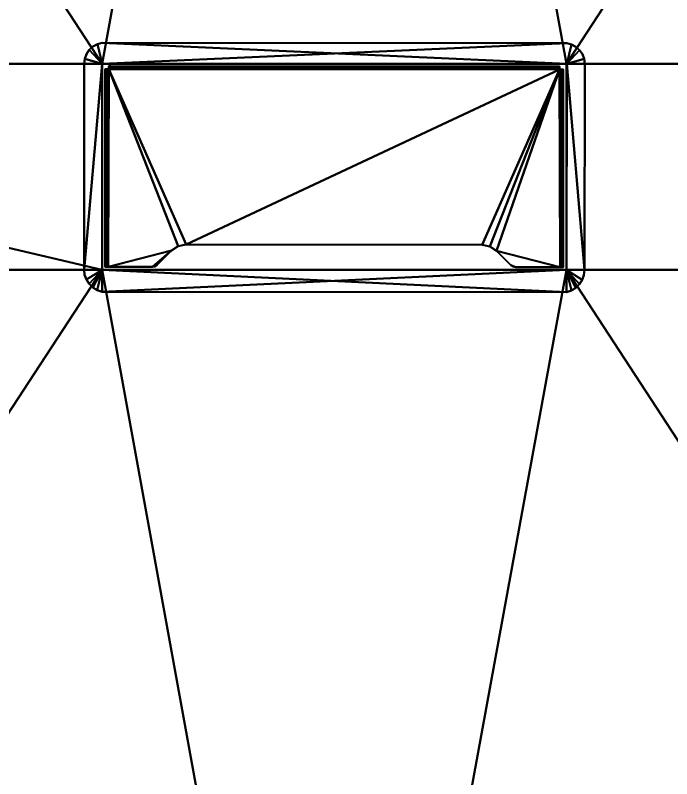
# Model space of a CAD drawing. Header units: millimetres. Extents: x -2000 to 2000, y -800 to 800.
# Drawn here: x -185.1 to 196.6, y -356 to 87.9 of the extents above; entities that cross this region are included whole.
import ezdxf

# ---------------------------------------------------------------- set-up
doc = ezdxf.new("R2010")
doc.units = ezdxf.units.MM
doc.layers.add('I-FURN-PNLS', color=7, linetype='Continuous', lineweight=40)

# ---------------------------------------------------------------- blocks, each defined once
blk = doc.blocks.new('Tapa de caja tomas - Tapa de caja tomas-225420-Vista 1')
at = {"layer": 'I-FURN-PNLS', "color": 250, "true_color": 0x141414}
mesh = blk.add_polyface(dxfattribs=at)
corners = [(72.43, -134.54, 694.06), (72.43, 135.57, 694.06), (71.48, 138.4, 694.06), (69.91, 140.95, 694.06), (67.82, 143.08, 694.06), (65.3, 144.68, 694.06), (62.49, 145.68, 694.06), (59.52, 146.02, 694.06), (-60.28, 146.02, 694.06), (-63.16, 145.68, 694.06), (-65.88, 144.67, 694.06), (-68.29, 143.05, 694.06), (-70.25, 140.91, 694.06), (-71.66, 138.37, 694.06), (-72.43, 135.57, 694.06), (-72.43, -134.54, 694.06), (-71.66, -137.33, 694.06), (-70.25, -139.87, 694.06), (-68.29, -142.01, 694.06), (-65.88, -143.63, 694.06), (-63.16, -144.64, 694.06), (-60.28, -144.98, 694.06), (59.52, -144.98, 694.06), (62.49, -144.64, 694.06), (65.3, -143.65, 694.06), (67.82, -142.04, 694.06), (69.91, -139.91, 694.06), (71.48, -137.37, 694.06), (-60.28, -134.54, 694.06), (-60.28, 135.57, 694.06), (59.52, 135.57, 694.06), (59.52, -134.54, 694.06)]
mesh.append_faces([[corners[k] for k in face] for face in [(9, 29, 8)]], dxfattribs={"vtx0": -1, "vtx1": -1, "color": 250})
mesh.append_faces([[corners[k] for k in face] for face in [(22, 31, 28), (30, 4, 5), (29, 13, 14, 28)]], dxfattribs={"vtx0": -1, "vtx2": -1, "color": 250})
mesh.append_faces([[corners[k] for k in face] for face in [(31, 24, 25, 26), (28, 20, 21, 22), (28, 16, 17, 18), (30, 5, 6, 7), (29, 9, 10, 11)]], dxfattribs={"vtx0": -1, "vtx3": -1, "color": 250})
mesh.append_faces([[corners[k] for k in face] for face in [(23, 24, 31, 22), (27, 0, 31, 26), (0, 1, 31), (19, 20, 28, 18), (15, 16, 28, 14), (3, 4, 30, 2), (12, 13, 29, 11)]], dxfattribs={"vtx1": -1, "vtx2": -1, "color": 250})
mesh.append_faces([[corners[k] for k in face] for face in [(1, 2, 30, 31), (29, 30, 7, 8)]], dxfattribs={"vtx1": -1, "vtx3": -1, "color": 250})
mesh = blk.add_polyface(dxfattribs=at)
corners = [(72.43, -134.54, 693.14), (71.48, -137.37, 693.14), (69.91, -139.91, 693.14), (67.82, -142.04, 693.14), (65.3, -143.65, 693.14), (62.49, -144.64, 693.14), (59.52, -144.98, 693.14), (-60.28, -144.98, 693.14), (-63.16, -144.64, 693.14), (-65.88, -143.63, 693.14), (-68.29, -142.01, 693.14), (-70.25, -139.87, 693.14), (-71.66, -137.33, 693.14), (-72.43, -134.54, 693.14), (-72.43, 135.57, 693.14), (-71.66, 138.37, 693.14), (-70.25, 140.91, 693.14), (-68.29, 143.05, 693.14), (-65.88, 144.67, 693.14), (-63.16, 145.68, 693.14), (-60.28, 146.02, 693.14), (59.52, 146.02, 693.14), (62.49, 145.68, 693.14), (65.3, 144.68, 693.14), (67.82, 143.08, 693.14), (69.91, 140.95, 693.14), (71.48, 138.4, 693.14), (72.43, 135.57, 693.14), (-60.28, -134.54, 693.14), (59.52, -134.54, 693.14), (59.52, 135.57, 693.14), (-60.28, 135.57, 693.14)]
mesh.append_faces([[corners[k] for k in face] for face in [(8, 28, 7)]], dxfattribs={"vtx0": -1, "vtx1": -1, "color": 250})
mesh.append_faces([[corners[k] for k in face] for face in [(21, 30, 31), (29, 3, 4), (28, 12, 13, 31)]], dxfattribs={"vtx0": -1, "vtx2": -1, "color": 250})
mesh.append_faces([[corners[k] for k in face] for face in [(30, 23, 24, 25), (31, 19, 20, 21), (31, 15, 16, 17), (29, 4, 5, 6), (28, 8, 9, 10)]], dxfattribs={"vtx0": -1, "vtx3": -1, "color": 250})
mesh.append_faces([[corners[k] for k in face] for face in [(22, 23, 30, 21), (26, 27, 30, 25), (27, 0, 30), (18, 19, 31, 17), (14, 15, 31, 13), (2, 3, 29, 1), (11, 12, 28, 10)]], dxfattribs={"vtx1": -1, "vtx2": -1, "color": 250})
mesh.append_faces([[corners[k] for k in face] for face in [(0, 1, 29, 30), (28, 29, 6, 7)]], dxfattribs={"vtx1": -1, "vtx3": -1, "color": 250})
mesh = blk.add_polyface(dxfattribs=at)
corners = [(-72.43, 135.57, 694.06), (-71.66, 138.37, 694.06), (-70.25, 140.91, 694.06), (-68.29, 143.05, 694.06), (-65.88, 144.67, 694.06), (-63.16, 145.68, 694.06), (-60.28, 146.02, 694.06), (-60.28, 146.02, 693.14), (-63.16, 145.68, 693.14), (-65.88, 144.67, 693.14), (-68.29, 143.05, 693.14), (-70.25, 140.91, 693.14), (-71.66, 138.37, 693.14), (-72.43, 135.57, 693.14)]
mesh.append_faces([[corners[k] for k in face] for face in [(7, 8, 5, 6), (0, 1, 12, 13)]], dxfattribs={"vtx1": -1, "color": 250})
mesh.append_faces([[corners[k] for k in face] for face in [(8, 9, 4, 5), (3, 4, 9, 10), (10, 11, 2, 3), (11, 12, 1, 2)]], dxfattribs={"vtx1": -1, "vtx3": -1, "color": 250})
mesh = blk.add_polyface(dxfattribs=at)
corners = [(-60.28, 146.02, 694.06), (59.52, 146.02, 694.06), (59.52, 146.02, 693.14), (-60.28, 146.02, 693.14)]
mesh.append_faces([[corners[k] for k in face] for face in [(3, 0, 1, 2)]], dxfattribs={"color": 250})
mesh = blk.add_polyface(dxfattribs=at)
corners = [(59.52, 146.02, 694.06), (62.49, 145.68, 694.06), (65.3, 144.68, 694.06), (67.82, 143.08, 694.06), (69.91, 140.95, 694.06), (71.48, 138.4, 694.06), (72.43, 135.57, 694.06), (72.43, 135.57, 693.14), (71.48, 138.4, 693.14), (69.91, 140.95, 693.14), (67.82, 143.08, 693.14), (65.3, 144.68, 693.14), (62.49, 145.68, 693.14), (59.52, 146.02, 693.14)]
mesh.append_faces([[corners[k] for k in face] for face in [(7, 8, 5, 6), (0, 1, 12, 13)]], dxfattribs={"vtx1": -1, "color": 250})
mesh.append_faces([[corners[k] for k in face] for face in [(8, 9, 4, 5), (3, 4, 9, 10), (10, 11, 2, 3), (11, 12, 1, 2)]], dxfattribs={"vtx1": -1, "vtx3": -1, "color": 250})
mesh = blk.add_polyface(dxfattribs=at)
corners = [(-72.43, -134.54, 694.06), (-72.43, 135.57, 694.06), (-72.43, 135.57, 693.14), (-72.43, -134.54, 693.14)]
mesh.append_faces([[corners[k] for k in face] for face in [(3, 0, 1, 2)]], dxfattribs={"color": 250})
mesh = blk.add_polyface(dxfattribs=at)
corners = [(-60.28, 135.57, 694.06), (-60.28, -134.54, 694.06), (-60.28, -134.54, 693.14), (-60.28, 135.57, 693.14)]
mesh.append_faces([[corners[k] for k in face] for face in [(0, 1, 2, 3)]], dxfattribs={"color": 250})
mesh = blk.add_polyface(dxfattribs=at)
corners = [(59.52, 135.57, 694.06), (-60.28, 135.57, 694.06), (-60.28, 135.57, 693.14), (59.52, 135.57, 693.14)]
mesh.append_faces([[corners[k] for k in face] for face in [(0, 1, 2, 3)]], dxfattribs={"color": 250})
mesh = blk.add_polyface(dxfattribs=at)
corners = [(-57.09, 131.83, 693.84), (-57.09, 133.03, 693.34), (-57.09, 133.53, 692.14), (-57.09, 132.83, 692.14), (-57.09, 132.53, 692.84), (-57.09, 131.83, 693.14), (-57.09, 131.83, 693.31), (-57.09, 131.83, 693.49), (-57.09, 131.83, 693.66)]
mesh.append_faces([[corners[k] for k in face] for face in [(4, 2, 3), (1, 7, 8, 0)]], dxfattribs={"vtx0": -1, "color": 250})
mesh.append_faces([[corners[k] for k in face] for face in [(1, 2, 4, 7)]], dxfattribs={"vtx1": -1, "vtx2": -1, "vtx3": -1, "color": 250})
mesh.append_faces([[corners[k] for k in face] for face in [(4, 5, 6, 7)]], dxfattribs={"vtx3": -1, "color": 250})
mesh = blk.add_polyface(dxfattribs=at)
corners = [(-57.09, 131.83, 693.84), (57.91, 131.83, 693.84), (57.91, 133.03, 693.34), (57.91, 133.53, 692.14), (-57.09, 133.53, 692.14), (-57.09, 133.03, 693.34)]
mesh.append_faces([[corners[k] for k in face] for face in [(0, 1, 2, 5), (3, 4, 5, 2)]], dxfattribs={"vtx2": -1, "color": 250})
mesh = blk.add_polyface(dxfattribs=at)
corners = [(-57.09, 132.83, 678.4), (-57.09, 133.53, 678.4), (-56.07, 133.53, 676.15), (-53.7, 133.53, 675.43), (-53.7, 132.83, 675.43), (-56.07, 132.83, 676.15)]
mesh.append_faces([[corners[k] for k in face] for face in [(3, 4, 5, 2), (0, 1, 2, 5)]], dxfattribs={"vtx2": -1, "color": 250})
mesh = blk.add_polyface(dxfattribs=at)
corners = [(57.91, 133.53, 690.47), (57.17, 133.53, 688.49), (55.3, 133.53, 687.49), (-53.7, 133.53, 675.43), (-56.07, 133.53, 676.15), (-57.09, 133.53, 678.4), (-57.09, 133.53, 692.14), (57.91, 133.53, 692.14), (-43.66, 133.53, 685.05), (-46.84, 133.53, 688.22), (-50.01, 133.53, 685.05), (-46.84, 133.53, 681.87)]
mesh.append_faces([[corners[k] for k in face] for face in [(2, 7, 0, 1)]], dxfattribs={"vtx0": -1, "color": 250})
mesh.append_faces([[corners[k] for k in face] for face in [(6, 9, 10, 5), (9, 6, 7), (3, 10, 11), (11, 2, 3), (7, 8, 9)]], dxfattribs={"vtx0": -1, "vtx2": -1, "color": 250})
mesh.append_faces([[corners[k] for k in face] for face in [(2, 11, 8, 7)]], dxfattribs={"vtx0": -1, "vtx2": -1, "vtx3": -1, "color": 250})
mesh.append_faces([[corners[k] for k in face] for face in [(3, 4, 5, 10)]], dxfattribs={"vtx2": -1, "vtx3": -1, "color": 250})
mesh = blk.add_polyface(dxfattribs=at)
corners = [(-57.09, 133.53, 692.14), (-57.09, 133.53, 678.4), (-57.09, 132.83, 678.4), (-57.09, 132.83, 692.14)]
mesh.append_faces([[corners[k] for k in face] for face in [(0, 1, 2, 3)]], dxfattribs={"color": 250})
mesh = blk.add_polyface(dxfattribs=at)
corners = [(-53.7, 132.83, 675.43), (-53.7, 133.53, 675.43), (55.3, 133.53, 687.49), (55.3, 132.83, 687.49)]
mesh.append_faces([[corners[k] for k in face] for face in [(1, 2, 3, 0)]], dxfattribs={"color": 250})
mesh = blk.add_polyface(dxfattribs=at)
corners = [(-43.66, 133.53, 685.05), (-43.66, 133.35, 685.05), (-43.66, 133.18, 685.05), (-43.66, 133, 685.05), (-43.66, 132.83, 685.05), (-46.84, 132.83, 688.22), (-50.01, 132.83, 685.05), (-50.01, 133, 685.05), (-50.01, 133.18, 685.05), (-50.01, 133.35, 685.05), (-50.01, 133.53, 685.05), (-46.84, 133.53, 688.22)]
mesh.append_faces([[corners[k] for k in face] for face in [(1, 11, 0)]], dxfattribs={"vtx0": -1, "color": 250})
mesh.append_faces([[corners[k] for k in face] for face in [(5, 8, 11), (2, 5, 11, 1)]], dxfattribs={"vtx0": -1, "vtx1": -1, "vtx2": -1, "color": 250})
mesh.append_faces([[corners[k] for k in face] for face in [(7, 8, 5, 6)]], dxfattribs={"vtx1": -1, "color": 250})
mesh.append_faces([[corners[k] for k in face] for face in [(9, 10, 11, 8), (3, 4, 5, 2)]], dxfattribs={"vtx2": -1, "color": 250})
mesh = blk.add_polyface(dxfattribs=at)
corners = [(-50.01, 132.83, 685.05), (-46.84, 132.83, 681.87), (-43.66, 132.83, 685.05), (-43.66, 133, 685.05), (-43.66, 133.18, 685.05), (-43.66, 133.35, 685.05), (-43.66, 133.53, 685.05), (-46.84, 133.53, 681.87), (-50.01, 133.53, 685.05), (-50.01, 133.35, 685.05), (-50.01, 133.18, 685.05), (-50.01, 133, 685.05)]
mesh.append_faces([[corners[k] for k in face] for face in [(1, 7, 10)]], dxfattribs={"vtx0": -1, "vtx1": -1, "vtx2": -1, "color": 250})
mesh.append_faces([[corners[k] for k in face] for face in [(4, 5, 7, 1)]], dxfattribs={"vtx1": -1, "vtx2": -1, "vtx3": -1, "color": 250})
mesh.append_faces([[corners[k] for k in face] for face in [(5, 6, 7), (11, 0, 1, 10)]], dxfattribs={"vtx2": -1, "color": 250})
mesh.append_faces([[corners[k] for k in face] for face in [(1, 2, 3, 4), (7, 8, 9, 10)]], dxfattribs={"vtx3": -1, "color": 250})
mesh = blk.add_polyface(dxfattribs=at)
corners = [(55.3, 132.83, 687.49), (55.3, 133.53, 687.49), (57.17, 133.53, 688.49), (57.91, 133.53, 690.47), (57.91, 132.83, 690.47), (57.17, 132.83, 688.49)]
mesh.append_faces([[corners[k] for k in face] for face in [(3, 4, 5, 2), (0, 1, 2, 5)]], dxfattribs={"vtx2": -1, "color": 250})
mesh = blk.add_polyface(dxfattribs=at)
corners = [(57.91, 133.53, 692.14), (57.91, 133.03, 693.34), (57.91, 131.83, 693.84), (57.91, 131.83, 693.67), (57.91, 131.83, 693.49), (57.91, 131.83, 693.32), (57.91, 131.83, 693.14), (57.91, 132.53, 692.85), (57.91, 132.83, 692.14)]
mesh.append_faces([[corners[k] for k in face] for face in [(7, 4, 5, 6)]], dxfattribs={"vtx0": -1, "color": 250})
mesh.append_faces([[corners[k] for k in face] for face in [(1, 4, 7, 0)]], dxfattribs={"vtx0": -1, "vtx1": -1, "vtx2": -1, "color": 250})
mesh.append_faces([[corners[k] for k in face] for face in [(3, 4, 1, 2), (8, 0, 7)]], dxfattribs={"vtx1": -1, "color": 250})
mesh = blk.add_polyface(dxfattribs=at)
corners = [(57.91, 132.83, 692.14), (57.91, 132.83, 690.47), (57.91, 133.53, 690.47), (57.91, 133.53, 692.14)]
mesh.append_faces([[corners[k] for k in face] for face in [(2, 3, 0, 1)]], dxfattribs={"color": 250})
mesh = blk.add_polyface(dxfattribs=at)
corners = [(59.52, -134.54, 694.06), (59.52, 135.57, 694.06), (59.52, 135.57, 693.14), (59.52, -134.54, 693.14)]
mesh.append_faces([[corners[k] for k in face] for face in [(0, 1, 2, 3)]], dxfattribs={"color": 250})
mesh = blk.add_polyface(dxfattribs=at)
corners = [(72.43, 135.57, 694.06), (72.43, -134.54, 694.06), (72.43, -134.54, 693.14), (72.43, 135.57, 693.14)]
mesh.append_faces([[corners[k] for k in face] for face in [(3, 0, 1, 2)]], dxfattribs={"color": 250})
mesh = blk.add_polyface(dxfattribs=at)
corners = [(-58.79, 131.4, 692.14), (-58.29, 131.4, 693.34), (-57.09, 131.4, 693.84), (-57.09, 131.4, 693.14), (-57.79, 131.4, 692.84), (-58.09, 131.4, 692.14)]
mesh.append_faces([[corners[k] for k in face] for face in [(2, 3, 4, 1)]], dxfattribs={"vtx2": -1, "color": 250})
mesh.append_faces([[corners[k] for k in face] for face in [(4, 5, 0, 1)]], dxfattribs={"vtx3": -1, "color": 250})
mesh = blk.add_polyface(dxfattribs=at)
corners = [(-57.09, 131.4, 693.84), (-58.29, 131.4, 693.34), (-58.79, 131.4, 692.14), (-58.79, -130.57, 692.14), (-58.29, -130.57, 693.34), (-57.09, -130.57, 693.84)]
mesh.append_faces([[corners[k] for k in face] for face in [(5, 0, 1, 4), (2, 3, 4, 1)]], dxfattribs={"vtx2": -1, "color": 250})
mesh = blk.add_polyface(dxfattribs=at)
corners = [(-58.09, 130.4, 688.29), (-58.79, 130.4, 688.29), (-58.79, 131.1, 688.58), (-58.79, 131.4, 689.29), (-58.09, 131.4, 689.29), (-58.09, 131.1, 688.58)]
mesh.append_faces([[corners[k] for k in face] for face in [(3, 4, 5, 2), (0, 1, 2, 5)]], dxfattribs={"vtx2": -1, "color": 250})
mesh = blk.add_polyface(dxfattribs=at)
corners = [(-58.79, 131.4, 689.29), (-58.79, 131.1, 688.58), (-58.79, 130.4, 688.29), (-58.79, -129.57, 688.29), (-58.79, -130.27, 688.58), (-58.79, -130.57, 689.29), (-58.79, -130.57, 692.14), (-58.79, 131.4, 692.14)]
mesh.append_faces([[corners[k] for k in face] for face in [(7, 2, 3, 6)]], dxfattribs={"vtx0": -1, "vtx2": -1, "color": 250})
mesh.append_faces([[corners[k] for k in face] for face in [(0, 1, 2, 7)]], dxfattribs={"vtx2": -1, "color": 250})
mesh.append_faces([[corners[k] for k in face] for face in [(3, 4, 5, 6)]], dxfattribs={"vtx3": -1, "color": 250})
mesh = blk.add_polyface(dxfattribs=at)
corners = [(-58.09, 131.4, 692.14), (-58.09, 131.4, 689.29), (-58.79, 131.4, 689.29), (-58.79, 131.4, 692.14)]
mesh.append_faces([[corners[k] for k in face] for face in [(2, 3, 0, 1)]], dxfattribs={"color": 250})
mesh = blk.add_polyface(dxfattribs=at)
corners = [(-58.09, -129.57, 688.29), (-58.79, -129.57, 688.29), (-58.79, 130.4, 688.29), (-58.09, 130.4, 688.29)]
mesh.append_faces([[corners[k] for k in face] for face in [(1, 2, 3, 0)]], dxfattribs={"color": 250})
mesh = blk.add_polyface(dxfattribs=at)
corners = [(-57.09, -130.57, 693.14), (-57.79, -130.57, 692.84), (-58.09, -130.57, 692.14), (-58.09, 131.4, 692.14), (-57.79, 131.4, 692.84), (-57.09, 131.4, 693.14)]
mesh.append_faces([[corners[k] for k in face] for face in [(4, 5, 0, 1), (1, 2, 3, 4)]], dxfattribs={"vtx3": -1, "color": 250})
mesh = blk.add_polyface(dxfattribs=at)
corners = [(-58.09, -130.57, 692.14), (-58.09, -130.57, 689.29), (-58.09, -130.27, 688.58), (-58.09, -129.57, 688.29), (-58.09, 130.4, 688.29), (-58.09, 131.1, 688.58), (-58.09, 131.4, 689.29), (-58.09, 131.4, 692.14)]
mesh.append_faces([[corners[k] for k in face] for face in [(3, 4, 7, 0)]], dxfattribs={"vtx1": -1, "vtx3": -1, "color": 250})
mesh.append_faces([[corners[k] for k in face] for face in [(1, 2, 3, 0)]], dxfattribs={"vtx2": -1, "color": 250})
mesh.append_faces([[corners[k] for k in face] for face in [(4, 5, 6, 7)]], dxfattribs={"vtx3": -1, "color": 250})
mesh = blk.add_polyface(dxfattribs=at)
corners = [(-57.09, 132.83, 692.14), (57.91, 132.83, 692.14), (57.91, 132.53, 692.85), (57.91, 131.83, 693.14), (-57.09, 131.83, 693.14), (-57.09, 132.53, 692.84)]
mesh.append_faces([[corners[k] for k in face] for face in [(2, 3, 4, 5), (5, 0, 1, 2)]], dxfattribs={"vtx3": -1, "color": 250})
mesh = blk.add_polyface(dxfattribs=at)
corners = [(-57.09, 132.83, 692.14), (-57.09, 132.83, 678.4), (-56.07, 132.83, 676.15), (-53.7, 132.83, 675.43), (55.3, 132.83, 687.49), (57.17, 132.83, 688.49), (57.91, 132.83, 690.47), (57.91, 132.83, 692.14), (-50.01, 132.83, 685.05), (-46.84, 132.83, 688.22), (-43.66, 132.83, 685.05), (-46.84, 132.83, 681.87)]
mesh.append_faces([[corners[k] for k in face] for face in [(3, 11, 8, 1)]], dxfattribs={"vtx0": -1, "vtx2": -1, "vtx3": -1, "color": 250})
mesh.append_faces([[corners[k] for k in face] for face in [(2, 3, 1), (6, 7, 4, 5)]], dxfattribs={"vtx1": -1, "color": 250})
mesh.append_faces([[corners[k] for k in face] for face in [(7, 0, 9), (3, 4, 11), (9, 10, 7)]], dxfattribs={"vtx1": -1, "vtx2": -1, "color": 250})
mesh.append_faces([[corners[k] for k in face] for face in [(10, 11, 4, 7)]], dxfattribs={"vtx1": -1, "vtx2": -1, "vtx3": -1, "color": 250})
mesh.append_faces([[corners[k] for k in face] for face in [(8, 9, 0, 1)]], dxfattribs={"vtx1": -1, "vtx3": -1, "color": 250})
mesh = blk.add_polyface(dxfattribs=at)
corners = [(-57.09, 131.83, 693.14), (57.91, 131.83, 693.14), (57.91, 106.04, 693.14), (57.61, 104.52, 693.14), (56.75, 103.23, 693.14), (48.41, 94.89, 693.14), (45.82, 91.02, 693.14), (44.91, 86.45, 693.14), (44.91, -85.62, 693.14), (45.82, -90.19, 693.14), (48.41, -94.06, 693.14), (56.75, -102.4, 693.14), (57.61, -103.69, 693.14), (57.91, -105.21, 693.14), (57.91, -130.99, 693.14), (-57.09, -130.99, 693.14), (-57.09, -130.57, 693.14), (-57.09, 131.4, 693.14)]
mesh.append_faces([[corners[k] for k in face] for face in [(6, 17, 5)]], dxfattribs={"vtx0": -1, "vtx1": -1, "color": 250})
mesh.append_faces([[corners[k] for k in face] for face in [(10, 14, 16, 9)]], dxfattribs={"vtx0": -1, "vtx1": -1, "vtx2": -1, "color": 250})
mesh.append_faces([[corners[k] for k in face] for face in [(17, 6, 7), (17, 7, 8), (2, 4, 5, 1)]], dxfattribs={"vtx0": -1, "vtx2": -1, "color": 250})
mesh.append_faces([[corners[k] for k in face] for face in [(3, 4, 2)]], dxfattribs={"vtx1": -1, "color": 250})
mesh.append_faces([[corners[k] for k in face] for face in [(13, 14, 10)]], dxfattribs={"vtx1": -1, "vtx2": -1, "color": 250})
mesh.append_faces([[corners[k] for k in face] for face in [(8, 9, 16, 17)]], dxfattribs={"vtx1": -1, "vtx3": -1, "color": 250})
mesh.append_faces([[corners[k] for k in face] for face in [(14, 15, 16), (11, 12, 13, 10)]], dxfattribs={"vtx2": -1, "color": 250})
mesh.append_faces([[corners[k] for k in face] for face in [(17, 0, 1, 5)]], dxfattribs={"vtx2": -1, "vtx3": -1, "color": 250})
mesh = blk.add_polyface(dxfattribs=at)
corners = [(-57.09, 131.4, 693.14), (-57.09, 131.4, 693.84), (-57.09, 131.83, 693.84), (-57.09, 131.83, 693.66), (-57.09, 131.83, 693.49), (-57.09, 131.83, 693.31), (-57.09, 131.83, 693.14)]
mesh.append_faces([[corners[k] for k in face] for face in [(1, 4, 0)]], dxfattribs={"vtx0": -1, "vtx1": -1, "color": 250})
mesh.append_faces([[corners[k] for k in face] for face in [(3, 4, 1, 2)]], dxfattribs={"vtx1": -1, "color": 250})
mesh.append_faces([[corners[k] for k in face] for face in [(5, 6, 0, 4)]], dxfattribs={"vtx2": -1, "color": 250})
mesh = blk.add_polyface(dxfattribs=at)
corners = [(-57.09, -130.57, 693.84), (-57.09, -130.99, 693.84), (57.91, -130.99, 693.84), (57.91, -105.21, 693.84), (57.61, -103.69, 693.84), (56.75, -102.4, 693.84), (48.41, -94.06, 693.84), (45.82, -90.19, 693.84), (44.91, -85.62, 693.84), (44.91, 86.45, 693.84), (45.82, 91.02, 693.84), (48.41, 94.89, 693.84), (56.75, 103.23, 693.84), (57.61, 104.52, 693.84), (57.91, 106.04, 693.84), (57.91, 131.83, 693.84), (-57.09, 131.83, 693.84), (-57.09, 131.4, 693.84)]
mesh.append_faces([[corners[k] for k in face] for face in [(14, 12, 13)]], dxfattribs={"vtx0": -1, "color": 250})
mesh.append_faces([[corners[k] for k in face] for face in [(0, 2, 6, 7)]], dxfattribs={"vtx0": -1, "vtx1": -1, "vtx3": -1, "color": 250})
mesh.append_faces([[corners[k] for k in face] for face in [(0, 7, 8), (6, 2, 3)]], dxfattribs={"vtx0": -1, "vtx2": -1, "color": 250})
mesh.append_faces([[corners[k] for k in face] for face in [(17, 10, 11, 15)]], dxfattribs={"vtx0": -1, "vtx2": -1, "vtx3": -1, "color": 250})
mesh.append_faces([[corners[k] for k in face] for face in [(9, 10, 17)]], dxfattribs={"vtx1": -1, "vtx2": -1, "color": 250})
mesh.append_faces([[corners[k] for k in face] for face in [(8, 9, 17, 0), (11, 12, 14, 15)]], dxfattribs={"vtx1": -1, "vtx3": -1, "color": 250})
mesh.append_faces([[corners[k] for k in face] for face in [(0, 1, 2), (15, 16, 17)]], dxfattribs={"vtx2": -1, "color": 250})
mesh.append_faces([[corners[k] for k in face] for face in [(3, 4, 5, 6)]], dxfattribs={"vtx3": -1, "color": 250})
mesh = blk.add_polyface(dxfattribs=at)
corners = [(57.91, 106.04, 693.84), (57.91, 106.04, 693.14), (57.91, 131.83, 693.14), (57.91, 131.83, 693.32), (57.91, 131.83, 693.49), (57.91, 131.83, 693.67), (57.91, 131.83, 693.84)]
mesh.append_faces([[corners[k] for k in face] for face in [(0, 5, 6)]], dxfattribs={"vtx0": -1, "color": 250})
mesh.append_faces([[corners[k] for k in face] for face in [(3, 4, 1, 2)]], dxfattribs={"vtx1": -1, "color": 250})
mesh.append_faces([[corners[k] for k in face] for face in [(0, 1, 4, 5)]], dxfattribs={"vtx1": -1, "vtx3": -1, "color": 250})
mesh = blk.add_polyface(dxfattribs=at)
corners = [(56.75, 103.23, 693.14), (56.75, 103.23, 693.84), (48.41, 94.89, 693.84), (48.41, 94.89, 693.14)]
mesh.append_faces([[corners[k] for k in face] for face in [(2, 3, 0, 1)]], dxfattribs={"color": 250})
mesh = blk.add_polyface(dxfattribs=at)
corners = [(57.91, 106.04, 693.14), (57.91, 106.04, 693.84), (57.61, 104.52, 693.84), (56.75, 103.23, 693.84), (56.75, 103.23, 693.14), (57.61, 104.52, 693.14)]
mesh.append_faces([[corners[k] for k in face] for face in [(2, 3, 4, 5), (5, 0, 1, 2)]], dxfattribs={"vtx3": -1, "color": 250})
mesh = blk.add_polyface(dxfattribs=at)
corners = [(48.41, 94.89, 693.14), (48.41, 94.89, 693.84), (45.82, 91.02, 693.84), (44.91, 86.45, 693.84), (44.91, 86.45, 693.14), (45.82, 91.02, 693.14)]
mesh.append_faces([[corners[k] for k in face] for face in [(5, 0, 1, 2), (2, 3, 4, 5)]], dxfattribs={"vtx3": -1, "color": 250})
mesh = blk.add_polyface(dxfattribs=at)
corners = [(44.91, 86.45, 693.14), (44.91, 86.45, 693.84), (44.91, -85.62, 693.84), (44.91, -85.62, 693.14)]
mesh.append_faces([[corners[k] for k in face] for face in [(1, 2, 3, 0)]], dxfattribs={"color": 250})
mesh = blk.add_polyface(dxfattribs=at)
corners = [(44.91, -85.62, 693.14), (44.91, -85.62, 693.84), (45.82, -90.19, 693.84), (48.41, -94.06, 693.84), (48.41, -94.06, 693.14), (45.82, -90.19, 693.14)]
mesh.append_faces([[corners[k] for k in face] for face in [(0, 1, 2, 5), (3, 4, 5, 2)]], dxfattribs={"vtx2": -1, "color": 250})
mesh = blk.add_polyface(dxfattribs=at)
corners = [(48.41, -94.06, 693.14), (48.41, -94.06, 693.84), (56.75, -102.4, 693.84), (56.75, -102.4, 693.14)]
mesh.append_faces([[corners[k] for k in face] for face in [(2, 3, 0, 1)]], dxfattribs={"color": 250})
mesh = blk.add_polyface(dxfattribs=at)
corners = [(56.75, -102.4, 693.14), (56.75, -102.4, 693.84), (57.61, -103.69, 693.84), (57.91, -105.21, 693.84), (57.91, -105.21, 693.14), (57.61, -103.69, 693.14)]
mesh.append_faces([[corners[k] for k in face] for face in [(3, 4, 5, 2), (0, 1, 2, 5)]], dxfattribs={"vtx2": -1, "color": 250})
mesh = blk.add_polyface(dxfattribs=at)
corners = [(57.91, -130.99, 693.14), (57.91, -105.21, 693.14), (57.91, -105.21, 693.84), (57.91, -130.99, 693.84), (57.91, -130.99, 693.67), (57.91, -130.99, 693.49), (57.91, -130.99, 693.32)]
mesh.append_faces([[corners[k] for k in face] for face in [(2, 5, 1)]], dxfattribs={"vtx0": -1, "vtx1": -1, "color": 250})
mesh.append_faces([[corners[k] for k in face] for face in [(4, 5, 2, 3)]], dxfattribs={"vtx1": -1, "color": 250})
mesh.append_faces([[corners[k] for k in face] for face in [(6, 0, 1, 5)]], dxfattribs={"vtx2": -1, "color": 250})
mesh = blk.add_polyface(dxfattribs=at)
corners = [(-58.09, -130.57, 689.29), (-58.79, -130.57, 689.29), (-58.79, -130.27, 688.58), (-58.79, -129.57, 688.29), (-58.09, -129.57, 688.29), (-58.09, -130.27, 688.58)]
mesh.append_faces([[corners[k] for k in face] for face in [(2, 3, 4, 5), (5, 0, 1, 2)]], dxfattribs={"vtx3": -1, "color": 250})
mesh = blk.add_polyface(dxfattribs=at)
corners = [(-57.09, -130.57, 693.14), (-57.09, -130.57, 693.84), (-58.29, -130.57, 693.34), (-58.79, -130.57, 692.14), (-58.09, -130.57, 692.14), (-57.79, -130.57, 692.84)]
mesh.append_faces([[corners[k] for k in face] for face in [(3, 4, 5, 2)]], dxfattribs={"vtx2": -1, "color": 250})
mesh.append_faces([[corners[k] for k in face] for face in [(5, 0, 1, 2)]], dxfattribs={"vtx3": -1, "color": 250})
mesh = blk.add_polyface(dxfattribs=at)
corners = [(-58.79, -130.57, 692.14), (-58.79, -130.57, 689.29), (-58.09, -130.57, 689.29), (-58.09, -130.57, 692.14)]
mesh.append_faces([[corners[k] for k in face] for face in [(0, 1, 2, 3)]], dxfattribs={"color": 250})
mesh = blk.add_polyface(dxfattribs=at)
corners = [(-57.09, -130.99, 693.84), (-57.09, -130.57, 693.84), (-57.09, -130.57, 693.14), (-57.09, -130.99, 693.14), (-57.09, -130.99, 693.31), (-57.09, -130.99, 693.49), (-57.09, -130.99, 693.66)]
mesh.append_faces([[corners[k] for k in face] for face in [(1, 6, 0)]], dxfattribs={"vtx0": -1, "color": 250})
mesh.append_faces([[corners[k] for k in face] for face in [(4, 5, 2, 3)]], dxfattribs={"vtx1": -1, "color": 250})
mesh.append_faces([[corners[k] for k in face] for face in [(1, 2, 5, 6)]], dxfattribs={"vtx1": -1, "vtx3": -1, "color": 250})
mesh = blk.add_polyface(dxfattribs=at)
corners = [(-57.09, -132.69, 692.14), (-57.09, -132.2, 693.34), (-57.09, -130.99, 693.84), (-57.09, -130.99, 693.66), (-57.09, -130.99, 693.49), (-57.09, -130.99, 693.31), (-57.09, -130.99, 693.14), (-57.09, -131.7, 692.84), (-57.09, -131.99, 692.14)]
mesh.append_faces([[corners[k] for k in face] for face in [(7, 4, 5, 6)]], dxfattribs={"vtx0": -1, "color": 250})
mesh.append_faces([[corners[k] for k in face] for face in [(1, 4, 7, 0)]], dxfattribs={"vtx0": -1, "vtx1": -1, "vtx2": -1, "color": 250})
mesh.append_faces([[corners[k] for k in face] for face in [(3, 4, 1, 2), (8, 0, 7)]], dxfattribs={"vtx1": -1, "color": 250})
mesh = blk.add_polyface(dxfattribs=at)
corners = [(-57.09, -132.69, 692.14), (57.91, -132.69, 692.14), (57.91, -132.2, 693.34), (57.91, -130.99, 693.84), (-57.09, -130.99, 693.84), (-57.09, -132.2, 693.34)]
mesh.append_faces([[corners[k] for k in face] for face in [(3, 4, 5, 2), (0, 1, 2, 5)]], dxfattribs={"vtx2": -1, "color": 250})
mesh = blk.add_polyface(dxfattribs=at)
corners = [(-57.09, -130.99, 693.14), (57.91, -130.99, 693.14), (57.91, -131.7, 692.85), (57.91, -131.99, 692.14), (-57.09, -131.99, 692.14), (-57.09, -131.7, 692.84)]
mesh.append_faces([[corners[k] for k in face] for face in [(5, 0, 1, 2), (2, 3, 4, 5)]], dxfattribs={"vtx3": -1, "color": 250})
mesh = blk.add_polyface(dxfattribs=at)
corners = [(-57.09, -131.99, 678.4), (-57.09, -132.69, 678.4), (-57.09, -132.69, 692.14), (-57.09, -131.99, 692.14)]
mesh.append_faces([[corners[k] for k in face] for face in [(1, 2, 3, 0)]], dxfattribs={"color": 250})
mesh = blk.add_polyface(dxfattribs=at)
corners = [(57.91, -131.99, 690.47), (57.17, -131.99, 688.49), (55.3, -131.99, 687.49), (-53.7, -131.99, 675.43), (-56.07, -131.99, 676.15), (-57.09, -131.99, 678.4), (-57.09, -131.99, 692.14), (57.91, -131.99, 692.14), (-50.01, -131.99, 685.05), (-46.84, -131.99, 681.87), (-43.66, -131.99, 685.05), (-46.84, -131.99, 688.22)]
mesh.append_faces([[corners[k] for k in face] for face in [(2, 7, 0, 1)]], dxfattribs={"vtx0": -1, "color": 250})
mesh.append_faces([[corners[k] for k in face] for face in [(7, 11, 6), (9, 3, 8), (3, 9, 2), (11, 7, 10)]], dxfattribs={"vtx0": -1, "vtx1": -1, "color": 250})
mesh.append_faces([[corners[k] for k in face] for face in [(6, 11, 8, 5)]], dxfattribs={"vtx0": -1, "vtx2": -1, "color": 250})
mesh.append_faces([[corners[k] for k in face] for face in [(2, 9, 10, 7)]], dxfattribs={"vtx0": -1, "vtx2": -1, "vtx3": -1, "color": 250})
mesh.append_faces([[corners[k] for k in face] for face in [(3, 4, 5, 8)]], dxfattribs={"vtx2": -1, "vtx3": -1, "color": 250})
mesh = blk.add_polyface(dxfattribs=at)
corners = [(-53.7, -131.99, 675.43), (-53.7, -132.69, 675.43), (-56.07, -132.69, 676.15), (-57.09, -132.69, 678.4), (-57.09, -131.99, 678.4), (-56.07, -131.99, 676.15)]
mesh.append_faces([[corners[k] for k in face] for face in [(2, 3, 4, 5), (5, 0, 1, 2)]], dxfattribs={"vtx3": -1, "color": 250})
mesh = blk.add_polyface(dxfattribs=at)
corners = [(-57.09, -132.69, 692.14), (-57.09, -132.69, 678.4), (-56.07, -132.69, 676.15), (-53.7, -132.69, 675.43), (55.3, -132.69, 687.49), (57.17, -132.69, 688.49), (57.91, -132.69, 690.47), (57.91, -132.69, 692.14), (-43.66, -132.69, 685.05), (-46.84, -132.69, 681.87), (-50.01, -132.69, 685.05), (-46.84, -132.69, 688.22)]
mesh.append_faces([[corners[k] for k in face] for face in [(0, 11, 7), (10, 3, 9), (4, 9, 3), (8, 7, 11)]], dxfattribs={"vtx0": -1, "vtx1": -1, "color": 250})
mesh.append_faces([[corners[k] for k in face] for face in [(6, 7, 4, 5)]], dxfattribs={"vtx1": -1, "color": 250})
mesh.append_faces([[corners[k] for k in face] for face in [(8, 9, 4, 7)]], dxfattribs={"vtx1": -1, "vtx2": -1, "vtx3": -1, "color": 250})
mesh.append_faces([[corners[k] for k in face] for face in [(10, 11, 0, 1)]], dxfattribs={"vtx1": -1, "vtx3": -1, "color": 250})
mesh.append_faces([[corners[k] for k in face] for face in [(1, 2, 3, 10)]], dxfattribs={"vtx2": -1, "vtx3": -1, "color": 250})
mesh = blk.add_polyface(dxfattribs=at)
corners = [(55.3, -131.99, 687.49), (55.3, -132.69, 687.49), (-53.7, -132.69, 675.43), (-53.7, -131.99, 675.43)]
mesh.append_faces([[corners[k] for k in face] for face in [(2, 3, 0, 1)]], dxfattribs={"color": 250})
mesh = blk.add_polyface(dxfattribs=at)
corners = [(-43.66, -132.69, 685.05), (-43.66, -132.52, 685.05), (-43.66, -132.34, 685.05), (-43.66, -132.17, 685.05), (-43.66, -131.99, 685.05), (-46.84, -131.99, 681.87), (-50.01, -131.99, 685.05), (-50.01, -132.17, 685.05), (-50.01, -132.34, 685.05), (-50.01, -132.52, 685.05), (-50.01, -132.69, 685.05), (-46.84, -132.69, 681.87)]
mesh.append_faces([[corners[k] for k in face] for face in [(1, 11, 0)]], dxfattribs={"vtx0": -1, "color": 250})
mesh.append_faces([[corners[k] for k in face] for face in [(5, 8, 11), (2, 5, 11, 1)]], dxfattribs={"vtx0": -1, "vtx1": -1, "vtx2": -1, "color": 250})
mesh.append_faces([[corners[k] for k in face] for face in [(7, 8, 5, 6)]], dxfattribs={"vtx1": -1, "color": 250})
mesh.append_faces([[corners[k] for k in face] for face in [(9, 10, 11, 8), (3, 4, 5, 2)]], dxfattribs={"vtx2": -1, "color": 250})
mesh = blk.add_polyface(dxfattribs=at)
corners = [(-50.01, -131.99, 685.05), (-46.84, -131.99, 688.22), (-43.66, -131.99, 685.05), (-43.66, -132.17, 685.05), (-43.66, -132.34, 685.05), (-43.66, -132.52, 685.05), (-43.66, -132.69, 685.05), (-46.84, -132.69, 688.22), (-50.01, -132.69, 685.05), (-50.01, -132.52, 685.05), (-50.01, -132.34, 685.05), (-50.01, -132.17, 685.05)]
mesh.append_faces([[corners[k] for k in face] for face in [(1, 7, 10)]], dxfattribs={"vtx0": -1, "vtx1": -1, "vtx2": -1, "color": 250})
mesh.append_faces([[corners[k] for k in face] for face in [(4, 5, 7, 1)]], dxfattribs={"vtx1": -1, "vtx2": -1, "vtx3": -1, "color": 250})
mesh.append_faces([[corners[k] for k in face] for face in [(5, 6, 7), (11, 0, 1, 10)]], dxfattribs={"vtx2": -1, "color": 250})
mesh.append_faces([[corners[k] for k in face] for face in [(1, 2, 3, 4), (7, 8, 9, 10)]], dxfattribs={"vtx3": -1, "color": 250})
mesh = blk.add_polyface(dxfattribs=at)
corners = [(57.91, -131.99, 690.47), (57.91, -132.69, 690.47), (57.17, -132.69, 688.49), (55.3, -132.69, 687.49), (55.3, -131.99, 687.49), (57.17, -131.99, 688.49)]
mesh.append_faces([[corners[k] for k in face] for face in [(2, 3, 4, 5), (5, 0, 1, 2)]], dxfattribs={"vtx3": -1, "color": 250})
mesh = blk.add_polyface(dxfattribs=at)
corners = [(57.91, -130.99, 693.84), (57.91, -132.2, 693.34), (57.91, -132.69, 692.14), (57.91, -131.99, 692.14), (57.91, -131.7, 692.85), (57.91, -130.99, 693.14), (57.91, -130.99, 693.32), (57.91, -130.99, 693.49), (57.91, -130.99, 693.67)]
mesh.append_faces([[corners[k] for k in face] for face in [(4, 2, 3), (1, 7, 8, 0)]], dxfattribs={"vtx0": -1, "color": 250})
mesh.append_faces([[corners[k] for k in face] for face in [(1, 2, 4, 7)]], dxfattribs={"vtx1": -1, "vtx2": -1, "vtx3": -1, "color": 250})
mesh.append_faces([[corners[k] for k in face] for face in [(4, 5, 6, 7)]], dxfattribs={"vtx3": -1, "color": 250})
mesh = blk.add_polyface(dxfattribs=at)
corners = [(57.91, -132.69, 690.47), (57.91, -131.99, 690.47), (57.91, -131.99, 692.14), (57.91, -132.69, 692.14)]
mesh.append_faces([[corners[k] for k in face] for face in [(0, 1, 2, 3)]], dxfattribs={"color": 250})
mesh = blk.add_polyface(dxfattribs=at)
corners = [(-60.28, -144.98, 694.06), (-63.16, -144.64, 694.06), (-65.88, -143.63, 694.06), (-68.29, -142.01, 694.06), (-70.25, -139.87, 694.06), (-71.66, -137.33, 694.06), (-72.43, -134.54, 694.06), (-72.43, -134.54, 693.14), (-71.66, -137.33, 693.14), (-70.25, -139.87, 693.14), (-68.29, -142.01, 693.14), (-65.88, -143.63, 693.14), (-63.16, -144.64, 693.14), (-60.28, -144.98, 693.14)]
mesh.append_faces([[corners[k] for k in face] for face in [(7, 8, 5, 6), (0, 1, 12, 13)]], dxfattribs={"vtx1": -1, "color": 250})
mesh.append_faces([[corners[k] for k in face] for face in [(8, 9, 4, 5), (3, 4, 9, 10), (10, 11, 2, 3), (11, 12, 1, 2)]], dxfattribs={"vtx1": -1, "vtx3": -1, "color": 250})
mesh = blk.add_polyface(dxfattribs=at)
corners = [(-60.28, -134.54, 694.06), (59.52, -134.54, 694.06), (59.52, -134.54, 693.14), (-60.28, -134.54, 693.14)]
mesh.append_faces([[corners[k] for k in face] for face in [(0, 1, 2, 3)]], dxfattribs={"color": 250})
mesh = blk.add_polyface(dxfattribs=at)
corners = [(72.43, -134.54, 694.06), (71.48, -137.37, 694.06), (69.91, -139.91, 694.06), (67.82, -142.04, 694.06), (65.3, -143.65, 694.06), (62.49, -144.64, 694.06), (59.52, -144.98, 694.06), (59.52, -144.98, 693.14), (62.49, -144.64, 693.14), (65.3, -143.65, 693.14), (67.82, -142.04, 693.14), (69.91, -139.91, 693.14), (71.48, -137.37, 693.14), (72.43, -134.54, 693.14)]
mesh.append_faces([[corners[k] for k in face] for face in [(7, 8, 5, 6), (0, 1, 12, 13)]], dxfattribs={"vtx1": -1, "color": 250})
mesh.append_faces([[corners[k] for k in face] for face in [(8, 9, 4, 5), (3, 4, 9, 10), (10, 11, 2, 3), (11, 12, 1, 2)]], dxfattribs={"vtx1": -1, "vtx3": -1, "color": 250})
mesh = blk.add_polyface(dxfattribs=at)
corners = [(59.52, -144.98, 694.06), (-60.28, -144.98, 694.06), (-60.28, -144.98, 693.14), (59.52, -144.98, 693.14)]
mesh.append_faces([[corners[k] for k in face] for face in [(3, 0, 1, 2)]], dxfattribs={"color": 250})

msp = doc.modelspace()

# ---------------------------------------------------------------- block references
at = {"layer": 'I-FURN-PNLS', "color": 250, "true_color": 0x141414, "rotation": 269.9704223558995}
msp.add_blockref('Tapa de caja tomas - Tapa de caja tomas-225420-Vista 1', (-0.04, -0.6, 31.86), dxfattribs=at)

# ---------------------------------------------------------------- meshes
at = {"layer": 'I-FURN-PNLS', "color": 7, "true_color": 0xf7f7f7}
mesh = msp.add_polyface(dxfattribs=at)
corners = [(-1200, -700, 725), (-602.08, -774.96, 725), (0, -800, 725), (602.08, -774.96, 725), (1200, -700, 725), (1200, 700, 725), (602.08, 774.96, 725), (0, 800, 725), (-602.08, 774.96, 725), (-1200, 700, 725), (-644.49, 59.75, 725), (-644.49, -60.19, 725), (-914.54, -60.19, 725), (-914.54, 59.75, 725), (135.51, 59.75, 725), (135.51, -60.19, 725), (-134.54, -60.19, 725), (-134.54, 59.75, 725), (914.6, 59.61, 725), (914.6, -60.05, 725), (644.43, -60.05, 725), (644.43, 59.61, 725)]
mesh.append_faces([[corners[k] for k in face] for face in [(6, 18, 5)]], dxfattribs={"vtx0": -1, "vtx1": -1, "color": 7})
mesh.append_faces([[corners[k] for k in face] for face in [(20, 15, 3, 19), (10, 17, 8, 13)]], dxfattribs={"vtx0": -1, "vtx1": -1, "vtx2": -1, "color": 7})
mesh.append_faces([[corners[k] for k in face] for face in [(12, 0, 1, 11), (16, 1, 2), (0, 12, 13, 9), (15, 20, 21, 14), (14, 6, 7), (13, 8, 9)]], dxfattribs={"vtx0": -1, "vtx2": -1, "color": 7})
mesh.append_faces([[corners[k] for k in face] for face in [(16, 10, 11, 1)]], dxfattribs={"vtx0": -1, "vtx2": -1, "vtx3": -1, "color": 7})
mesh.append_faces([[corners[k] for k in face] for face in [(3, 4, 19), (16, 17, 10)]], dxfattribs={"vtx1": -1, "vtx2": -1, "color": 7})
mesh.append_faces([[corners[k] for k in face] for face in [(21, 18, 6, 14)]], dxfattribs={"vtx1": -1, "vtx2": -1, "vtx3": -1, "color": 7})
mesh.append_faces([[corners[k] for k in face] for face in [(18, 19, 4, 5), (2, 3, 15, 16), (7, 8, 17, 14)]], dxfattribs={"vtx1": -1, "vtx3": -1, "color": 7})
mesh = msp.add_polyface(dxfattribs=at)
corners = [(-1200, -700, 700), (-1200, 700, 700), (-602.08, 774.96, 700), (0, 800, 700), (602.08, 774.96, 700), (1200, 700, 700), (1200, -700, 700), (602.08, -774.96, 700), (0, -800, 700), (-602.08, -774.96, 700), (-644.49, 59.75, 700), (-914.54, 59.75, 700), (-914.54, -60.19, 700), (-644.49, -60.19, 700), (135.51, 59.75, 700), (-134.54, 59.75, 700), (-134.54, -60.19, 700), (135.51, -60.19, 700), (914.6, 59.61, 700), (644.43, 59.61, 700), (644.43, -60.05, 700), (914.6, -60.05, 700)]
mesh.append_faces([[corners[k] for k in face] for face in [(7, 21, 6), (10, 16, 13)]], dxfattribs={"vtx0": -1, "vtx1": -1, "color": 7})
mesh.append_faces([[corners[k] for k in face] for face in [(19, 14, 4, 18), (13, 16, 9, 12)]], dxfattribs={"vtx0": -1, "vtx1": -1, "vtx2": -1, "color": 7})
mesh.append_faces([[corners[k] for k in face] for face in [(18, 5, 6, 21), (11, 1, 2, 10), (15, 2, 3), (17, 7, 8), (12, 9, 0)]], dxfattribs={"vtx0": -1, "vtx2": -1, "color": 7})
mesh.append_faces([[corners[k] for k in face] for face in [(4, 5, 18)]], dxfattribs={"vtx1": -1, "vtx2": -1, "color": 7})
mesh.append_faces([[corners[k] for k in face] for face in [(15, 16, 10, 2), (20, 21, 7, 17)]], dxfattribs={"vtx1": -1, "vtx2": -1, "vtx3": -1, "color": 7})
mesh.append_faces([[corners[k] for k in face] for face in [(3, 4, 14, 15), (0, 1, 11, 12), (17, 14, 19, 20), (8, 9, 16, 17)]], dxfattribs={"vtx1": -1, "vtx3": -1, "color": 7})
mesh = msp.add_polyface(dxfattribs=at)
corners = [(-134.54, 59.75, 725), (-134.54, -60.19, 725), (-134.54, -60.19, 700), (-134.54, 59.75, 700)]
mesh.append_faces([[corners[k] for k in face] for face in [(0, 1, 2, 3)]], dxfattribs={"color": 7})
mesh = msp.add_polyface(dxfattribs=at)
corners = [(135.51, 59.75, 725), (-134.54, 59.75, 725), (-134.54, 59.75, 700), (135.51, 59.75, 700)]
mesh.append_faces([[corners[k] for k in face] for face in [(0, 1, 2, 3)]], dxfattribs={"color": 7})
mesh = msp.add_polyface(dxfattribs=at)
corners = [(135.51, -60.19, 725), (135.51, 59.75, 725), (135.51, 59.75, 700), (135.51, -60.19, 700)]
mesh.append_faces([[corners[k] for k in face] for face in [(0, 1, 2, 3)]], dxfattribs={"color": 7})
mesh = msp.add_polyface(dxfattribs=at)
corners = [(-134.54, -60.19, 725), (135.51, -60.19, 725), (135.51, -60.19, 700), (-134.54, -60.19, 700)]
mesh.append_faces([[corners[k] for k in face] for face in [(0, 1, 2, 3)]], dxfattribs={"color": 7})

doc.saveas('drawing.dxf')
